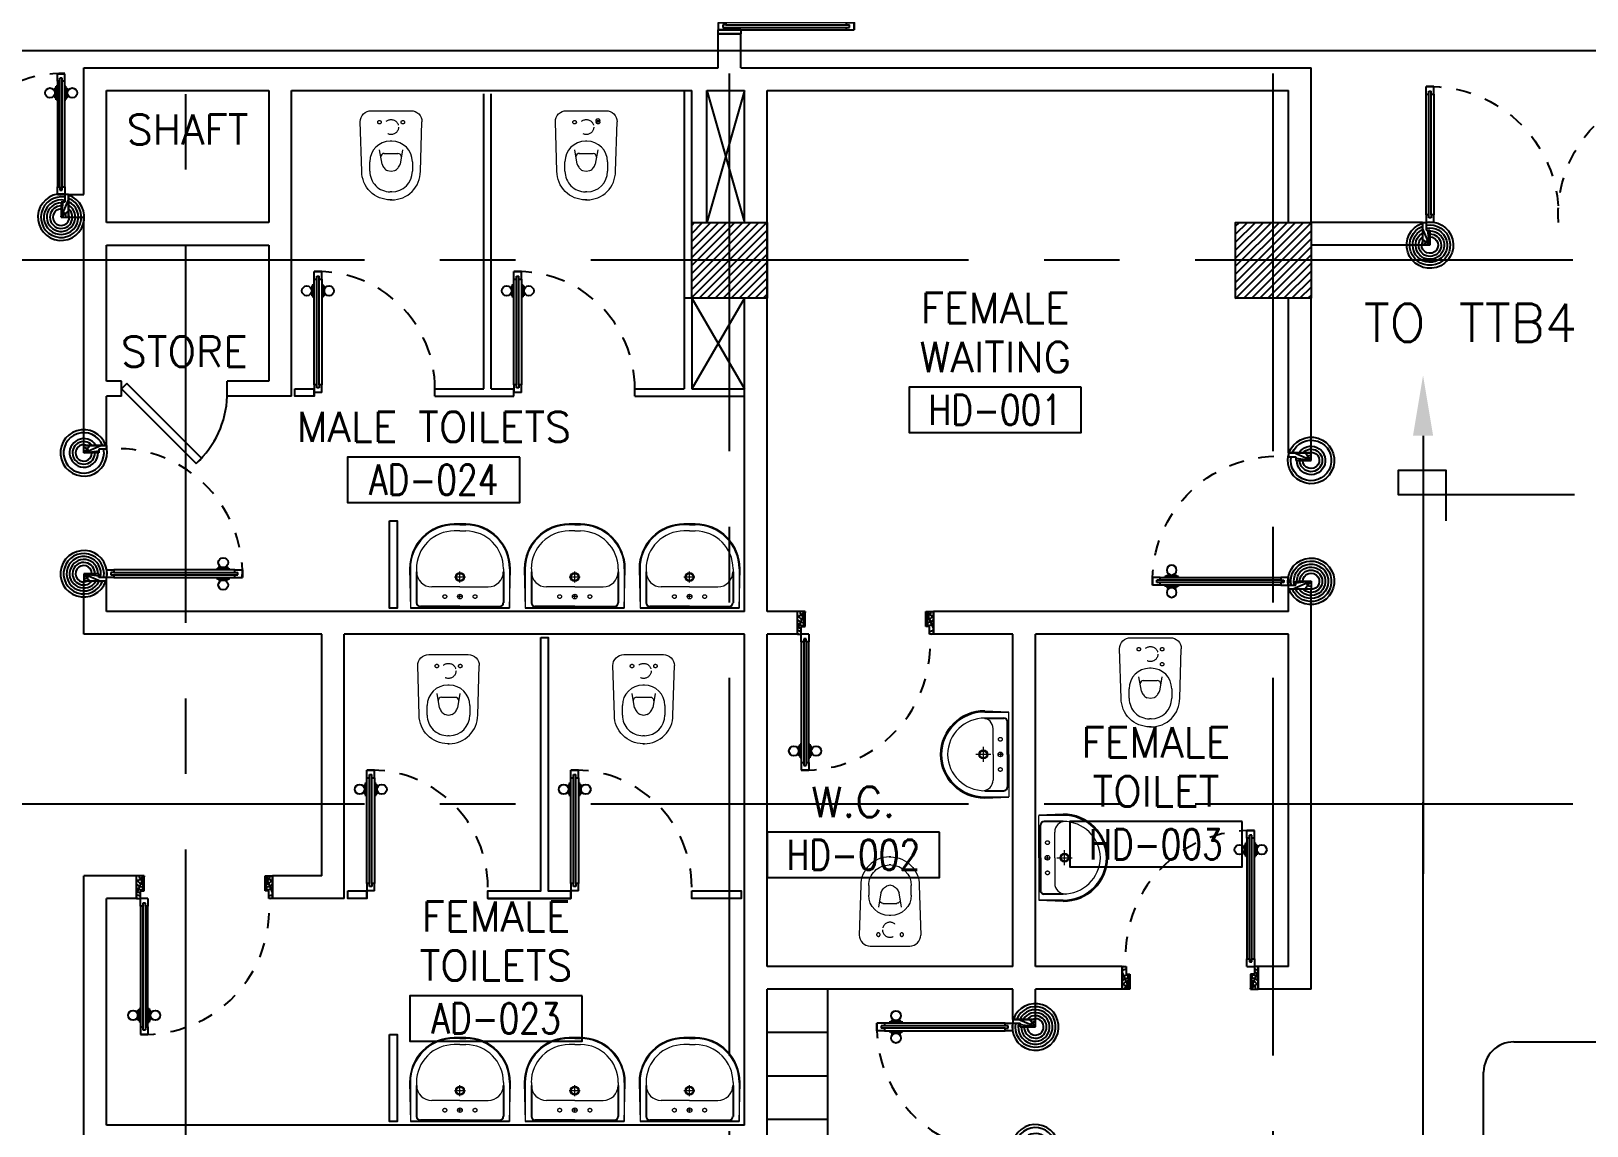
# Model space of a CAD drawing. Extents: x 0.8 to 94.1, y -6.1 to 84.2.
# Drawn here: x 59.17 to 69.47, y 21.54 to 28.79 of the extents above; entities that cross this region are included whole.
import ezdxf
from ezdxf.enums import TextEntityAlignment as Align

# ---------------------------------------------------------------- set-up
doc = ezdxf.new("R2010")
doc.units = 0
doc.header["$MEASUREMENT"] = 0
for name, pattern in [('CENTERX2', [4, 2.5, -0.5, 0.5, -0.5]), ('DASHED', [0.75, 0.5, -0.25]), ('HIDDEN', [0.375, 0.25, -0.125]), ('HIDDEN2', [0.1875, 0.125, -0.0625])]:
    doc.linetypes.add(name, pattern=pattern)
doc.layers.get('0').update_dxf_attribs({"color": 11, "linetype": 'CONTINUOUS'})
for name, color, linetype in [('A-JEERI', 11, 'CONTINUOUS'), ('AXES', 11, 'CENTERX2'), ('COL', 11, 'CONTINUOUS'), ('DIM', 11, 'CONTINUOUS'), ('DOOR', 11, 'CONTINUOUS'), ('DOOR-DIM', 11, 'CONTINUOUS'), ('E-TEXT', 2, 'CONTINUOUS'), ('E-WIRE', 4, 'CONTINUOUS'), ('EJ', 11, 'CONTINUOUS'), ('FIX', 11, 'CONTINUOUS'), ('HAT', 11, 'CONTINUOUS'), ('Locker', 11, 'CONTINUOUS'), ('PART', 11, 'CONTINUOUS'), ('RM-BOX', 11, 'CONTINUOUS'), ('RM-NAME', 11, 'CONTINUOUS'), ('RM-NO', 11, 'CONTINUOUS'), ('SHAFT', 11, 'CONTINUOUS'), ('TEXT', 11, 'CONTINUOUS'), ('WALL', 11, 'CONTINUOUS')]:
    doc.layers.add(name, color=color, linetype=linetype)
doc.styles.add('ROMANS', font='ROMANS.shx', dxfattribs={"width": 0.6})
doc.styles.get("Standard").update_dxf_attribs({"font": 'TXT.shx'})

# ---------------------------------------------------------------- blocks, each defined once
blk = doc.blocks.new('WC')
at = {"layer": 'FIX', "lineweight": 20}
for p, q in [((475, 141), (538, 141)), ((339, 5), (339, -5)), ((395, 76), (490, 60)), ((534, 24), (540, 0)), ((540, 0), (534, -24)), ((674, 5), (674, -5)), ((490, -60), (395, -76)), ((213, -204), (210, -204)), ((538, -141), (475, -141))]:
    blk.add_line(p, q, dxfattribs=at)
at = {"layer": 'FIX', "linetype": 'Continuous', "lineweight": 20}
blk.add_line((420, -47), (420, 45), dxfattribs=at)
at = {"layer": 'FIX', "lineweight": 20}
for points in [[(210, -204, -0.414214), (137, -131), (137, 0), (137, 131, -0.414214), (210, 204)], [(727, -5), (727, 5, 0.414214), (538, 194), (210, 204)], [(727, 5), (727, -5, -0.414214), (538, -194), (210, -204)]]:
    blk.add_lwpolyline(points, format="xyb", dxfattribs=at)
at = {"layer": 'FIX', "linetype": 'HIDDEN2', "lineweight": 20, "ltscale": 0.3}
blk.add_circle((245, 0), 49.8, dxfattribs=at)
at = {"layer": 'FIX', "linetype": 'HIDDEN', "lineweight": 20, "ltscale": 0.05}
for centre in [(213, 78), (213, -77)]:
    blk.add_circle(centre, 11.6, dxfattribs=at)
at = {"layer": 'FIX', "lineweight": 20}
for centre, radius, start, end in [((475, 5), 136, 90, 180), ((538, 5), 136, 360, 90), ((464, -18), 82, 51.0758, 71.504), ((473, -7), 68.2, 27.1532, 51.0758), ((475, -5), 136, 180, 270), ((464, 18), 82, 288.496, 308.9242), ((473, 7), 68.2, 308.9242, 332.8468), ((538, -5), 136, 270, 0)]:
    blk.add_arc(centre, radius, start, end, dxfattribs=at)
at = {"layer": 'FIX', "linetype": 'Continuous', "lineweight": 20}
for centre, start, end in [((443, 46), 88.3879, 182.3338), ((442, -46), 177.6662, 271.6121)]:
    blk.add_arc(centre, 22.3, start, end, dxfattribs=at)
blk = doc.blocks.new('A$C5C1537D1')
at = {"layer": 'DOOR', "color": 0, "linetype": 'ByBlock'}
for p, q in [((25, 900), (25, 950)), ((75, 950), (25, 950)), ((25, 950), (75, 950)), ((75, 900), (75, 950)), ((1525, 900), (1525, 950)), ((1525, 950), (1575, 950)), ((1575, 950), (1525, 950)), ((1575, 900), (1575, 950)), ((25, 900), (42, 900)), ((42, 900), (42, 920)), ((42, 920), (58, 920)), ((58, 900), (58, 920)), ((58, 900), (75, 900)), ((1509, 855), (1509, 790)), ((1518, 855), (1509, 855)), ((1518, 778), (1518, 868)), ((1525, 868), (1518, 868)), ((1518, 855), (1518, 790)), ((1542, 900), (1525, 900)), ((1542, 900), (1542, 920)), ((1558, 920), (1542, 920)), ((1558, 900), (1558, 920)), ((1575, 900), (1558, 900)), ((1575, 868), (1582, 868)), ((1582, 778), (1582, 868)), ((1582, 855), (1582, 790)), ((1582, 855), (1591, 855)), ((1591, 855), (1591, 790)), ((1518, 790), (1509, 790)), ((1525, 778), (1518, 778)), ((1575, 778), (1582, 778)), ((1582, 790), (1591, 790)), ((0, 150), (25, 150)), ((0, 0), (0, 150)), ((25, 200), (25, 150)), ((42, 200), (25, 200)), ((25, 150), (25, 100)), ((75, 150), (25, 150)), ((42, 180), (42, 200)), ((58, 180), (42, 180)), ((58, 200), (58, 180)), ((75, 200), (58, 200)), ((75, 150), (75, 200)), ((1525, 150), (1525, 200)), ((1525, 200), (1542, 200)), ((1525, 150), (1575, 150)), ((1542, 200), (1542, 180)), ((1542, 180), (1558, 180)), ((1558, 180), (1558, 200)), ((1558, 200), (1575, 200)), ((1575, 200), (1575, 150)), ((1575, 150), (1575, 100)), ((1600, 150), (1575, 150)), ((1600, 0), (1600, 150)), ((50, 0), (0, 0)), ((25, 100), (50, 100)), ((50, 100), (50, 0)), ((1575, 100), (1550, 100)), ((1550, 100), (1550, 0)), ((1550, 0), (1600, 0))]:
    blk.add_line(p, q, dxfattribs=at)
at = {"layer": 'DOOR', "linetype": 'ByBlock'}
for p, q in [((25, 200), (25, 900)), ((42, 200), (42, 900)), ((58, 200), (58, 900)), ((75, 900), (75, 200)), ((1525, 900), (1525, 200)), ((1542, 200), (1542, 900)), ((1558, 200), (1558, 900)), ((1575, 200), (1575, 900))]:
    blk.add_line(p, q, dxfattribs=at)
at = {"layer": 'DOOR', "color": 9, "linetype": 'ByBlock'}
for p, q in [((50, 0), (0, 114)), ((1550, 0), (1600, 114)), ((50, 0), (0, 40)), ((50, 0), (37, 100)), ((1550, 0), (1563, 100)), ((1550, 0), (1600, 40))]:
    blk.add_line(p, q, dxfattribs=at)
at = {"layer": 'DOOR', "color": 0, "linetype": 'ByBlock'}
for centre in [(1476, 823), (1624, 823)]:
    blk.add_circle(centre, 32.4, dxfattribs=at)
at = {"layer": 'DOOR', "linetype": 'HIDDEN', "ltscale": 0.5}
for centre, start, end in [((50, 199), 356.2751, 91.9062), ((1550, 199), 88.0938, 183.7249)]:
    blk.add_arc(centre, 752, start, end, dxfattribs=at)
at = {"layer": 'DOOR', "color": 9, "linetype": 'ByBlock'}
for centre, radius, start, end in [((50, 0), 154, 103.7142, 108.8947), ((50, 0), 134, 100.72, 111.8402), ((50, 0), 114, 102.6226, 115.9162), ((1550, 0), 134, 68.1598, 79.28), ((1550, 0), 114, 64.0838, 77.3774), ((1550, 0), 154, 71.1053, 76.2858), ((50, 0), 94.4, 90, 121.9818), ((50, 0), 74.4, 90, 132.2236), ((50, 0), 54.4, 90, 156.7926), ((50, 0), 34.4, 90, 180), ((50, 0), 14.4, 90, 180), ((1550, 0), 94.4, 58.0182, 90), ((1550, 0), 74.4, 47.7764, 90), ((1550, 0), 54.4, 23.2074, 90), ((1550, 0), 34.4, 0, 90), ((1550, 0), 14.4, 0, 90)]:
    blk.add_arc(centre, radius, start, end, dxfattribs=at)
at = {"layer": 'WALL', "linetype": 'ByBlock'}
for p, q in [((0, 150), (0, 0)), ((1600, 150), (1600, 0))]:
    blk.add_line(p, q, dxfattribs=at)
blk = doc.blocks.new('DOOR90')
at = {"layer": 'DOOR', "color": 7, "linetype": 'ByBlock'}
for p, q in [((-150, 0), (0, 0)), ((-150, 0), (-150, -25)), ((0, -50), (-114, 0)), ((0, -50), (-40, 0)), ((0, -50), (0, 0)), ((-1000, -25), (-1050, -25)), ((-1050, -75), (-1050, -25)), ((-1050, -25), (-1050, -75)), ((-1000, -75), (-1050, -75)), ((-1000, -42), (-1020, -42)), ((-1020, -42), (-1020, -58)), ((-1000, -58), (-1020, -58)), ((-1000, -25), (-1000, -42)), ((-1000, -58), (-1000, -75)), ((-878, -18), (-968, -18)), ((-968, -25), (-968, -18)), ((-968, -75), (-968, -82)), ((-878, -82), (-968, -82)), ((-955, -9), (-890, -9)), ((-955, -18), (-955, -9)), ((-955, -18), (-890, -18)), ((-955, -82), (-890, -82)), ((-955, -82), (-955, -91)), ((-955, -91), (-890, -91)), ((-890, -18), (-890, -9)), ((-890, -82), (-890, -91)), ((-878, -25), (-878, -18)), ((-878, -75), (-878, -82)), ((-200, -25), (-150, -25)), ((-200, -42), (-200, -25)), ((-180, -42), (-200, -42)), ((-200, -58), (-180, -58)), ((-200, -75), (-200, -58)), ((-150, -75), (-200, -75)), ((-180, -58), (-180, -42)), ((-150, -25), (-100, -25)), ((-150, -75), (-150, -25)), ((-100, -25), (-100, -50)), ((0, -50), (-100, -37)), ((-100, -50), (0, -50)), ((-150, -875), (-100, -875)), ((-150, -900), (-150, -875)), ((-150, -900), (0, -900)), ((0, -900), (-150, -900)), ((0, -850), (-114, -900)), ((-100, -875), (-100, -850)), ((0, -850), (-100, -863)), ((-100, -850), (0, -850)), ((0, -850), (-40, -900)), ((0, -850), (0, -900))]:
    blk.add_line(p, q, dxfattribs=at)
at = {"layer": 'DOOR', "linetype": 'ByBlock'}
for p, q in [((-200, -25), (-1000, -25)), ((-200, -42), (-1000, -42)), ((-200, -58), (-1000, -58)), ((-1000, -75), (-200, -75))]:
    blk.add_line(p, q, dxfattribs=at)
at = {"layer": 'DOOR', "color": 7, "linetype": 'ByBlock'}
for centre in [(-923, 24), (-923, -124)]:
    blk.add_circle(centre, 32.4, dxfattribs=at)
for centre, radius, start, end in [((0, -50), 154, 161.1053, 166.2858), ((0, -50), 94.4, 148.0182, 180), ((0, -50), 134, 158.1598, 169.28), ((0, -50), 114, 154.0838, 167.3774), ((0, -50), 74.4, 137.7764, 180), ((0, -50), 54.4, 113.2074, 180), ((0, -50), 34.4, 90, 180), ((0, -50), 14.4, 90, 180), ((0, -850), 154, 193.7142, 198.8947), ((0, -850), 134, 190.72, 201.8402), ((0, -850), 94.4, 180, 211.9818), ((0, -850), 74.4, 180, 222.2236), ((0, -850), 54.4, 180, 246.7926), ((0, -850), 34.4, 180, 270), ((0, -850), 14.4, 180, 270)]:
    blk.add_arc(centre, radius, start, end, dxfattribs=at)
at = {"layer": 'DOOR', "linetype": 'HIDDEN', "ltscale": 0.5}
blk.add_arc((-222, -50), 828, 178.2701, 275.003, dxfattribs=at)
blk = doc.blocks.new('RM2')
at = {"layer": 'RM-NAME', "style": 'ROMANS'}
blk.add_text('SHAFT', height=200, dxfattribs=at).set_placement((0, 0), align=Align.MIDDLE)
blk = doc.blocks.new('A$C272A55A0')
at = {"layer": 'DOOR', "color": 0, "linetype": 'ByBlock'}
for p, q in [((0, 900), (0, 1050)), ((50, 1050), (0, 1050)), ((50, 950), (50, 1050)), ((1750, 950), (1750, 1050)), ((1750, 1050), (1800, 1050)), ((1800, 1050), (1800, 900)), ((25, 950), (50, 950)), ((25, 900), (25, 950)), ((1775, 950), (1750, 950)), ((1775, 900), (1775, 950)), ((0, 900), (25, 900)), ((75, 900), (25, 900)), ((25, 850), (25, 900)), ((42, 850), (25, 850)), ((58, 870), (42, 870)), ((42, 870), (42, 850)), ((58, 850), (58, 870)), ((75, 850), (58, 850)), ((75, 900), (75, 850)), ((1725, 900), (1775, 900)), ((1725, 900), (1725, 850)), ((1725, 850), (1742, 850)), ((1742, 870), (1758, 870)), ((1742, 850), (1742, 870)), ((1758, 870), (1758, 850)), ((1758, 850), (1775, 850)), ((1800, 900), (1775, 900)), ((1775, 850), (1775, 900)), ((1718, 160), (1709, 160)), ((1709, 95), (1709, 160)), ((1725, 173), (1718, 173)), ((1718, 173), (1718, 83)), ((1718, 95), (1718, 160)), ((1775, 173), (1782, 173)), ((1782, 173), (1782, 83)), ((1782, 160), (1791, 160)), ((1782, 95), (1782, 160)), ((1791, 95), (1791, 160)), ((25, 50), (42, 50)), ((25, 50), (25, 0)), ((25, 0), (75, 0)), ((75, 0), (25, 0)), ((42, 50), (42, 30)), ((42, 30), (58, 30)), ((58, 50), (75, 50)), ((58, 50), (58, 30)), ((75, 50), (75, 0)), ((1718, 95), (1709, 95)), ((1725, 83), (1718, 83)), ((1742, 50), (1725, 50)), ((1725, 50), (1725, 0)), ((1775, 0), (1725, 0)), ((1725, 0), (1775, 0)), ((1742, 50), (1742, 30)), ((1758, 30), (1742, 30)), ((1775, 50), (1758, 50)), ((1758, 50), (1758, 30)), ((1775, 83), (1782, 83)), ((1775, 50), (1775, 0)), ((1782, 95), (1791, 95))]:
    blk.add_line(p, q, dxfattribs=at)
at = {"layer": 'DOOR', "color": 9, "linetype": 'ByBlock'}
for p, q in [((50, 1050), (0, 1010)), ((50, 1050), (0, 937)), ((50, 1050), (37, 950)), ((1750, 1050), (1800, 1010)), ((1750, 1050), (1800, 937)), ((1750, 1050), (1763, 950))]:
    blk.add_line(p, q, dxfattribs=at)
at = {"layer": 'DOOR', "linetype": 'ByBlock'}
for p, q in [((25, 850), (25, 50)), ((42, 850), (42, 50)), ((58, 850), (58, 50)), ((75, 50), (75, 850)), ((1725, 50), (1725, 850)), ((1742, 850), (1742, 50)), ((1758, 850), (1758, 50)), ((1775, 850), (1775, 50))]:
    blk.add_line(p, q, dxfattribs=at)
at = {"layer": 'DOOR', "color": 0, "linetype": 'ByBlock'}
for centre in [(1676, 128), (1824, 128)]:
    blk.add_circle(centre, 32.4, dxfattribs=at)
at = {"layer": 'DOOR', "color": 9, "linetype": 'ByBlock'}
for centre, radius, start, end in [((50, 1050), 34.4, 180, 270), ((50, 1050), 14.4, 180, 270), ((1750, 1050), 14.4, 270, 0), ((1750, 1050), 34.4, 270, 0), ((50, 1050), 54.4, 203.2074, 270), ((50, 1050), 74.4, 227.7764, 270), ((50, 1050), 94.4, 238.0182, 270), ((50, 1050), 114, 244.0838, 257.3774), ((1750, 1050), 54.4, 270, 336.7926), ((1750, 1050), 74.4, 270, 312.2236), ((1750, 1050), 94.4, 270, 301.9818), ((1750, 1050), 114, 282.6226, 295.9162), ((50, 1050), 134, 248.1598, 259.28), ((50, 1050), 154, 251.1053, 256.2858), ((1750, 1050), 134, 280.72, 291.8402), ((1750, 1050), 154, 283.7142, 288.8947)]:
    blk.add_arc(centre, radius, start, end, dxfattribs=at)
at = {"layer": 'DOOR', "linetype": 'HIDDEN', "ltscale": 0.5}
for centre, start, end in [((50, 851), 268.3174, 3.2965), ((1750, 851), 176.7035, 271.6826)]:
    blk.add_arc(centre, 851, start, end, dxfattribs=at)
at = {"layer": 'WALL', "linetype": 'ByBlock'}
blk.add_line((1800, 900), (1800, 1050), dxfattribs=at)
blk = doc.blocks.new('RM1')
at = {"layer": 'RM-BOX'}
blk.add_lwpolyline([(570, -200), (-570, -200), (-570, -500), (570, -500)], close=True, dxfattribs=at)
at = {"layer": 'RM-NAME', "style": 'ROMANS'}
for tag, p in [('ROOMNAME1', (0, 324)), ('ROOMNAME2', (0, 0))]:
    blk.add_attdef(tag, text='', height=200, dxfattribs=at).set_placement(p, align=Align.MIDDLE)
at = {"layer": 'RM-NO', "style": 'ROMANS', "width": 0.8}
blk.add_attdef('ROOMNO', text='', height=200, dxfattribs=at).set_placement((0, -350), align=Align.MIDDLE)
blk = doc.blocks.new('COL50')
at = {"layer": 'COL'}
blk.add_lwpolyline([(-250, 250), (-250, -250), (250, -250), (250, 250)], close=True, dxfattribs=at)
blk = doc.blocks.new('*X68')
at = {"color": 0}
for p, q in [((235125, 25061), (235625, 25561)), ((235129, 25118), (235572, 25561)), ((235129, 25171), (235519, 25561)), ((235129, 25224), (235466, 25561)), ((235129, 25277), (235413, 25561)), ((235129, 25330), (235360, 25561)), ((235129, 25383), (235307, 25561)), ((235129, 25436), (235254, 25561)), ((235129, 25489), (235200, 25561)), ((235129, 25542), (235147, 25561)), ((235178, 25061), (235629, 25512)), ((235231, 25061), (235629, 25459)), ((235284, 25061), (235629, 25406)), ((235337, 25061), (235629, 25353)), ((235390, 25061), (235629, 25300)), ((235443, 25061), (235629, 25247)), ((235496, 25061), (235629, 25194)), ((235549, 25061), (235629, 25141)), ((235602, 25061), (235629, 25088))]:
    blk.add_line(p, q, dxfattribs=at)
blk = doc.blocks.new('LAV1')
at = {"layer": 'FIX', "linetype": 'ByBlock', "ltscale": 0.3}
for p, q in [((-287, 210), (-280, 50)), ((-240, 210), (-240, 85)), ((240, 210), (240, 85)), ((287, 210), (280, 50)), ((0, 60), (-215, 60)), ((0, 60), (215, 60))]:
    blk.add_line(p, q, dxfattribs=at)
at = {"layer": 'FIX', "linetype": 'Continuous', "lineweight": 20}
for p, q in [((-280, 210), (-280, 50)), ((280, 210), (280, 50)), ((0, 155), (-170, 155)), ((0, 155), (170, 155)), ((0, 50), (-280, 50)), ((0, 50), (-247, 50)), ((0, 50), (280, 50)), ((0, 50), (247, 50))]:
    blk.add_line(p, q, dxfattribs=at)
at = {"layer": 'FIX', "linetype": 'DASHED', "lineweight": 20, "ltscale": 0.05}
for p, q in [((50, 220), (-50, 220)), ((0, 170), (0, 270)), ((0, 170), (0, 270))]:
    blk.add_line(p, q, dxfattribs=at)
at = {"layer": 'FIX', "lineweight": 20}
for p, q in [((16, 107), (-15, 107)), ((0, 92), (0, 123))]:
    blk.add_line(p, q, dxfattribs=at)
for centre, radius in [((0, 220), 29.5), ((0, 220), 22.5), ((0, 107), 15.5)]:
    blk.add_circle(centre, radius, dxfattribs=at)
at = {"layer": 'FIX', "linetype": 'HIDDEN', "lineweight": 20, "ltscale": 0.05}
for centre in [(-100, 107), (100, 107)]:
    blk.add_circle(centre, 12.4, dxfattribs=at)
at = {"layer": 'FIX', "linetype": 'ByBlock', "ltscale": 0.3}
for centre, radius, start, end in [((5, 212), 292, 90.9964, 180.3903), ((-5, 212), 292, 359.6097, 89.0036), ((-215, 85), 25, 180, 270), ((215, 85), 25, 270, 0)]:
    blk.add_arc(centre, radius, start, end, dxfattribs=at)
at = {"layer": 'FIX', "linetype": 'Continuous', "lineweight": 20}
for centre, radius, start, end in [((5, 212), 285, 91.0202, 180.4), ((5, 212), 245, 91.1813, 180.4657), ((-5, 212), 285, 359.6, 88.9798), ((-5, 212), 245, 359.5343, 88.8187), ((-170, 225), 70, 180, 270), ((170, 225), 70, 270, 0)]:
    blk.add_arc(centre, radius, start, end, dxfattribs=at)
blk = doc.blocks.new('*X67')
at = {"color": 0}
for p, q in [((238729, 25112), (239178, 25561)), ((238729, 25165), (239125, 25561)), ((238729, 25218), (239072, 25561)), ((238729, 25271), (239019, 25561)), ((238729, 25324), (238966, 25561)), ((238729, 25377), (238913, 25561)), ((238729, 25430), (238860, 25561)), ((238729, 25483), (238807, 25561)), ((238729, 25536), (238754, 25561)), ((238729, 25059), (239229, 25559)), ((238784, 25061), (239229, 25506)), ((238837, 25061), (239229, 25452)), ((238890, 25061), (239229, 25399)), ((238943, 25061), (239229, 25346)), ((238996, 25061), (239229, 25293)), ((239049, 25061), (239229, 25240)), ((239102, 25061), (239229, 25187)), ((239155, 25061), (239229, 25134)), ((239208, 25061), (239229, 25081))]:
    blk.add_line(p, q, dxfattribs=at)
blk = doc.blocks.new('LAV-003')
at = {"layer": 'FIX', "linetype": 'ByBlock'}
blk.add_line((-328, -25), (328, -25), dxfattribs=at)
at = {"layer": 'FIX', "linetype": 'Continuous', "lineweight": 20}
for p, q in [((-328, -285), (-328, -25)), ((328, -285), (328, -25)), ((0, -165), (-187, -165)), ((0, -165), (187, -165)), ((-288, -285), (-288, -265)), ((287, -285), (287, -265)), ((0, -535), (-38, -535)), ((0, -575), (-38, -575)), ((0, -535), (38, -535)), ((0, -575), (38, -575))]:
    blk.add_line(p, q, dxfattribs=at)
at = {"layer": 'FIX', "linetype": 'ByBlock', "ltscale": 0.3}
for p, q in [((-288, -265), (-288, -60)), ((0, -35), (-262, -35)), ((0, -35), (262, -35)), ((287, -265), (287, -60))]:
    blk.add_line(p, q, dxfattribs=at)
at = {"layer": 'FIX', "lineweight": 20}
for p, q in [((-16, -101), (15, -101)), ((0, -85), (0, -116))]:
    blk.add_line(p, q, dxfattribs=at)
at = {"layer": 'FIX', "linetype": 'DASHED', "lineweight": 20, "ltscale": 0.04}
for p, q in [((0, -194), (0, -266)), ((-36, -230), (37, -230))]:
    blk.add_line(p, q, dxfattribs=at)
at = {"layer": 'FIX', "linetype": 'Continuous', "lineweight": 20}
blk.add_lwpolyline([(295, -25), (0, -25), (-328, -25), (-334, -285, 0.414214), (-38, -582), (0, -582), (38, -582, 0.414214), (334, -285), (328, -25), (0, -25)], format="xyb", dxfattribs=at)
at = {"layer": 'FIX', "linetype": 'HIDDEN', "lineweight": 20, "ltscale": 0.05}
for centre in [(-100, -101), (100, -101)]:
    blk.add_circle(centre, 12.4, dxfattribs=at)
at = {"layer": 'FIX', "lineweight": 20}
for centre, radius in [((0, -101), 15.5), ((0, -230), 29.5), ((0, -230), 22.5)]:
    blk.add_circle(centre, radius, dxfattribs=at)
at = {"layer": 'FIX', "linetype": 'ByBlock', "ltscale": 0.3}
for centre, start, end in [((-262, -60), 90, 180), ((262, -60), 0, 90)]:
    blk.add_arc(centre, 25, start, end, dxfattribs=at)
at = {"layer": 'FIX', "linetype": 'Continuous', "lineweight": 20}
for centre, radius, start, end in [((-187, -265), 100, 90, 180), ((187, -265), 100, 0, 90), ((-38, -285), 290, 180, 270), ((-38, -285), 250, 180, 270), ((38, -285), 290, 270, 0), ((38, -285), 250, 270, 0)]:
    blk.add_arc(centre, radius, start, end, dxfattribs=at)
blk = doc.blocks.new('fe-door')
at = {"layer": 'DOOR', "color": 0, "linetype": 'ByBlock'}
for p, q in [((-900, 1775), (-900, 1725)), ((-900, 1725), (-900, 1775)), ((-850, 1775), (-900, 1775)), ((-870, 1758), (-870, 1742)), ((-850, 1758), (-870, 1758)), ((-850, 1775), (-850, 1758)), ((-818, 1775), (-818, 1782)), ((-728, 1782), (-818, 1782)), ((-805, 1782), (-805, 1791)), ((-805, 1791), (-740, 1791)), ((-805, 1782), (-740, 1782)), ((-740, 1782), (-740, 1791)), ((-728, 1775), (-728, 1782)), ((-50, 1758), (-50, 1775)), ((-50, 1775), (0, 1775)), ((-30, 1758), (-50, 1758)), ((-30, 1742), (-30, 1758)), ((150, 1800), (0, 1800)), ((0, 1800), (0, 1775)), ((0, 1725), (0, 1775)), ((0, 1775), (150, 1775)), ((150, 1775), (150, 1800)), ((-850, 1725), (-900, 1725)), ((-850, 1742), (-870, 1742)), ((-850, 1742), (-850, 1725)), ((-818, 1725), (-818, 1718)), ((-728, 1718), (-818, 1718)), ((-805, 1718), (-805, 1709)), ((-805, 1718), (-740, 1718)), ((-805, 1709), (-740, 1709)), ((-740, 1718), (-740, 1709)), ((-728, 1725), (-728, 1718)), ((-50, 1725), (-50, 1742)), ((-50, 1742), (-30, 1742)), ((0, 1725), (-50, 1725)), ((0, 75), (0, 25)), ((0, 75), (50, 75)), ((0, 0), (0, 25)), ((0, 25), (50, 25)), ((150, 25), (0, 25)), ((0, 0), (150, 0)), ((30, 58), (30, 42)), ((50, 58), (30, 58)), ((30, 42), (50, 42)), ((50, 75), (50, 58)), ((50, 42), (50, 25)), ((150, 25), (150, 0)), ((850, 58), (850, 75)), ((850, 75), (900, 75)), ((850, 58), (870, 58)), ((850, 25), (850, 42)), ((850, 42), (870, 42)), ((850, 25), (900, 25)), ((870, 42), (870, 58)), ((900, 25), (900, 75)), ((900, 75), (900, 25))]:
    blk.add_line(p, q, dxfattribs=at)
at = {"layer": 'DOOR', "linetype": 'ByBlock'}
for p, q in [((-50, 1775), (-850, 1775)), ((-50, 1758), (-850, 1758)), ((-50, 1742), (-850, 1742)), ((-850, 1725), (-50, 1725)), ((850, 75), (50, 75)), ((50, 58), (850, 58)), ((50, 42), (850, 42)), ((50, 25), (850, 25))]:
    blk.add_line(p, q, dxfattribs=at)
at = {"layer": 'DOOR', "color": 0, "linetype": 'ByBlock'}
for centre in [(-773, 1824), (-773, 1676)]:
    blk.add_circle(centre, 32.4, dxfattribs=at)
at = {"layer": 'DOOR', "linetype": 'HIDDEN', "ltscale": 0.5}
for centre, start, end in [((-49, 1750), 178.3174, 273.2965), ((49, 50), 358.3174, 93.2965)]:
    blk.add_arc(centre, 851, start, end, dxfattribs=at)
at = {"layer": 'WALL'}
for p, q in [((0, 1800), (150, 1800)), ((0, 0), (150, 0))]:
    blk.add_line(p, q, dxfattribs=at)
at = {"layer": 'WALL', "linetype": 'ByBlock'}
blk.add_line((0, 1800), (150, 1800), dxfattribs=at)

msp = doc.modelspace()

# ---------------------------------------------------------------- linework, layer by layer
at = {"layer": 'AXES'}
for p, q in [((63.7967, 6.005), (63.7967, 83.5441)), ((67.3967, 6.005), (67.3967, 83.5441)), ((60.1967, 12.8693), (60.1967, 71.6893)), ((93.3795, 27.2693), (23.5567, 27.2693)), ((93.3795, 23.6693), (23.5567, 23.6693))]:
    msp.add_line(p, q, dxfattribs=at)
at = {"layer": 'DOOR', "linetype": 'ByBlock'}
for p, q in [((61.0467, 27.1943), (61.0967, 27.1943)), ((61.0967, 27.1943), (61.0467, 27.1943)), ((61.0467, 27.1443), (61.0467, 27.1943)), ((61.0967, 27.1443), (61.0967, 27.1943)), ((62.3698, 27.1943), (62.4198, 27.1943)), ((62.4198, 27.1943), (62.3698, 27.1943)), ((62.3698, 27.1443), (62.3698, 27.1943)), ((62.4198, 27.1443), (62.4198, 27.1943)), ((61.0395, 27.0994), (61.0305, 27.0994)), ((61.0305, 27.0994), (61.0305, 27.0346)), ((61.0467, 27.112), (61.0395, 27.112)), ((61.0395, 27.022), (61.0395, 27.112)), ((61.0395, 27.0994), (61.0395, 27.0346)), ((61.0467, 26.4443), (61.0467, 27.1443)), ((61.0467, 27.1443), (61.0637, 27.1443)), ((61.0637, 27.1643), (61.0797, 27.1643)), ((61.0637, 27.1443), (61.0637, 27.1643)), ((61.0637, 26.4443), (61.0637, 27.1443)), ((61.0797, 27.1443), (61.0797, 27.1643)), ((61.0797, 26.4443), (61.0797, 27.1443)), ((61.0797, 27.1443), (61.0967, 27.1443)), ((61.0967, 27.1443), (61.0967, 26.4443)), ((61.0967, 27.112), (61.1039, 27.112)), ((61.1039, 27.022), (61.1039, 27.112)), ((61.1039, 27.0994), (61.1129, 27.0994)), ((61.1039, 27.0994), (61.1039, 27.0346)), ((61.1129, 27.0994), (61.1129, 27.0346)), ((62.3626, 27.0994), (62.3536, 27.0994)), ((62.3536, 27.0994), (62.3536, 27.0346)), ((62.3698, 27.112), (62.3626, 27.112)), ((62.3626, 27.022), (62.3626, 27.112)), ((62.3626, 27.0994), (62.3626, 27.0346)), ((62.3698, 26.4443), (62.3698, 27.1443)), ((62.3698, 27.1443), (62.3868, 27.1443)), ((62.3868, 27.1643), (62.4028, 27.1643)), ((62.3868, 27.1443), (62.3868, 27.1643)), ((62.3868, 26.4443), (62.3868, 27.1443)), ((62.4028, 27.1443), (62.4028, 27.1643)), ((62.4028, 26.4443), (62.4028, 27.1443)), ((62.4028, 27.1443), (62.4198, 27.1443)), ((62.4198, 27.1443), (62.4198, 26.4443)), ((62.4198, 27.112), (62.427, 27.112)), ((62.427, 27.022), (62.427, 27.112)), ((62.427, 27.0994), (62.436, 27.0994)), ((62.427, 27.0994), (62.427, 27.0346)), ((62.436, 27.0994), (62.436, 27.0346)), ((61.0395, 27.0346), (61.0305, 27.0346)), ((61.0467, 27.022), (61.0395, 27.022)), ((61.0967, 27.022), (61.1039, 27.022)), ((61.1039, 27.0346), (61.1129, 27.0346)), ((62.3626, 27.0346), (62.3536, 27.0346)), ((62.3698, 27.022), (62.3626, 27.022)), ((62.4198, 27.022), (62.427, 27.022)), ((62.427, 27.0346), (62.436, 27.0346)), ((61.0467, 26.4443), (61.0467, 26.3943)), ((61.0637, 26.4443), (61.0467, 26.4443)), ((61.0967, 26.3943), (61.0467, 26.3943)), ((61.0637, 26.4243), (61.0637, 26.4443)), ((61.0797, 26.4243), (61.0637, 26.4243)), ((61.0797, 26.4443), (61.0797, 26.4243)), ((61.0967, 26.4443), (61.0797, 26.4443)), ((61.0967, 26.3943), (61.0967, 26.4443)), ((62.3698, 26.4443), (62.3698, 26.3943)), ((62.3868, 26.4443), (62.3698, 26.4443)), ((62.4198, 26.3943), (62.3698, 26.3943)), ((62.3868, 26.4243), (62.3868, 26.4443)), ((62.4028, 26.4243), (62.3868, 26.4243)), ((62.4028, 26.4443), (62.4028, 26.4243)), ((62.4198, 26.4443), (62.4028, 26.4443)), ((62.4198, 26.3943), (62.4198, 26.4443)), ((61.3895, 23.7994), (61.3805, 23.7994)), ((61.3805, 23.7994), (61.3805, 23.7346)), ((61.3967, 23.812), (61.3895, 23.812)), ((61.3895, 23.722), (61.3895, 23.812)), ((61.3895, 23.7994), (61.3895, 23.7346)), ((61.3967, 23.8943), (61.4467, 23.8943)), ((61.4467, 23.8943), (61.3967, 23.8943)), ((61.3967, 23.8443), (61.3967, 23.8943)), ((61.3967, 23.1443), (61.3967, 23.8443)), ((61.3967, 23.8443), (61.4137, 23.8443)), ((61.4137, 23.8643), (61.4297, 23.8643)), ((61.4137, 23.8443), (61.4137, 23.8643)), ((61.4137, 23.1443), (61.4137, 23.8443)), ((61.4297, 23.8443), (61.4297, 23.8643)), ((61.4297, 23.1443), (61.4297, 23.8443)), ((61.4297, 23.8443), (61.4467, 23.8443)), ((61.4467, 23.8443), (61.4467, 23.8943)), ((61.4467, 23.8443), (61.4467, 23.1443)), ((61.4467, 23.812), (61.4539, 23.812)), ((61.4539, 23.722), (61.4539, 23.812)), ((61.4539, 23.7994), (61.4629, 23.7994)), ((61.4539, 23.7994), (61.4539, 23.7346)), ((61.4629, 23.7994), (61.4629, 23.7346)), ((62.7395, 23.7994), (62.7305, 23.7994)), ((62.7305, 23.7994), (62.7305, 23.7346)), ((62.7467, 23.812), (62.7395, 23.812)), ((62.7395, 23.722), (62.7395, 23.812)), ((62.7395, 23.7994), (62.7395, 23.7346)), ((62.7467, 23.8943), (62.7967, 23.8943)), ((62.7967, 23.8943), (62.7467, 23.8943)), ((62.7467, 23.8443), (62.7467, 23.8943)), ((62.7467, 23.1443), (62.7467, 23.8443)), ((62.7467, 23.8443), (62.7637, 23.8443)), ((62.7637, 23.8643), (62.7797, 23.8643)), ((62.7637, 23.8443), (62.7637, 23.8643)), ((62.7637, 23.1443), (62.7637, 23.8443)), ((62.7797, 23.8443), (62.7797, 23.8643)), ((62.7797, 23.1443), (62.7797, 23.8443)), ((62.7797, 23.8443), (62.7967, 23.8443)), ((62.7967, 23.8443), (62.7967, 23.8943)), ((62.7967, 23.8443), (62.7967, 23.1443)), ((62.7967, 23.812), (62.8039, 23.812)), ((62.8039, 23.722), (62.8039, 23.812)), ((62.8039, 23.7994), (62.8129, 23.7994)), ((62.8039, 23.7994), (62.8039, 23.7346)), ((62.8129, 23.7994), (62.8129, 23.7346)), ((61.3895, 23.7346), (61.3805, 23.7346)), ((61.3967, 23.722), (61.3895, 23.722)), ((61.4467, 23.722), (61.4539, 23.722)), ((61.4539, 23.7346), (61.4629, 23.7346)), ((62.7395, 23.7346), (62.7305, 23.7346)), ((62.7467, 23.722), (62.7395, 23.722)), ((62.7967, 23.722), (62.8039, 23.722)), ((62.8039, 23.7346), (62.8129, 23.7346)), ((61.3967, 23.1443), (61.3967, 23.0943)), ((61.4137, 23.1443), (61.3967, 23.1443)), ((61.4467, 23.0943), (61.3967, 23.0943)), ((61.4137, 23.1243), (61.4137, 23.1443)), ((61.4297, 23.1243), (61.4137, 23.1243)), ((61.4297, 23.1443), (61.4297, 23.1243)), ((61.4467, 23.1443), (61.4297, 23.1443)), ((61.4467, 23.0943), (61.4467, 23.1443)), ((62.7467, 23.1443), (62.7467, 23.0943)), ((62.7637, 23.1443), (62.7467, 23.1443)), ((62.7967, 23.0943), (62.7467, 23.0943)), ((62.7637, 23.1243), (62.7637, 23.1443)), ((62.7797, 23.1243), (62.7637, 23.1243)), ((62.7797, 23.1443), (62.7797, 23.1243)), ((62.7967, 23.1443), (62.7797, 23.1443)), ((62.7967, 23.0943), (62.7967, 23.1443))]:
    msp.add_line(p, q, dxfattribs=at)
at = {"layer": 'DOOR'}
for p, q in [((59.8071, 26.4547), (59.7717, 26.4193)), ((59.7717, 26.4193), (60.2667, 25.9244)), ((60.302, 25.9597), (59.8071, 26.4547)), ((60.2667, 25.9244), (60.302, 25.9597))]:
    msp.add_line(p, q, dxfattribs=at)
at = {"layer": 'DOOR', "linetype": 'ByBlock'}
for centre in [(60.9982, 27.067), (61.1452, 27.067), (62.3213, 27.067), (62.4683, 27.067), (61.3482, 23.767), (61.4952, 23.767), (62.6982, 23.767), (62.8452, 23.767)]:
    msp.add_circle(centre, 0.0324, dxfattribs=at)
at = {"layer": 'DOOR', "linetype": 'HIDDEN', "ltscale": 0.5}
for centre in [(61.0717, 26.4197), (62.3948, 26.4197), (61.4217, 23.1197), (62.7717, 23.1197)]:
    msp.add_arc(centre, 0.775, 359.97019, 91.84857, dxfattribs=at)
at = {"layer": 'DOOR'}
msp.add_arc((59.8321, 26.3943), 0.6401, 312.76214, 357.76185, dxfattribs=at)
at = {"layer": 'E-TEXT', "color": 11}
msp.add_lwpolyline([(69.3902, 25.7161), (68.2261, 25.7161), (68.2261, 25.8802), (68.5391, 25.8802), (68.5391, 25.5446)], dxfattribs=at)
at = {"layer": 'E-WIRE', "color": 4}
for p, q in [((71.63, 28.656), (53.9814, 28.656)), ((68.388, 26.1075), (68.388, 23.2078)), ((68.388, 18.2728), (68.388, 23.6826)), ((68.7893, 18.2728), (68.7893, 21.8955))]:
    msp.add_line(p, q, dxfattribs=at)
at = {"layer": 'E-WIRE'}
msp.add_line((68.9893, 22.0955), (78.0527, 22.0955), dxfattribs=at)
msp.add_arc((68.9893, 21.8955), 0.2, 90, 180, dxfattribs=at)
at = {"layer": 'E-WIRE', "color": 4}
msp.add_solid([(68.4547, 26.1075), (68.3213, 26.1075), (68.388, 26.5075)], dxfattribs=at)
at = {"layer": 'FIX', "color": 1, "linetype": 'HIDDEN', "lineweight": 20, "ltscale": 0.05}
for centre in [(62.9257, 28.1952), (66.6607, 24.5952)]:
    msp.add_circle(centre, 0.0116, dxfattribs=at)
at = {"layer": 'FIX', "color": 32, "linetype": 'HIDDEN', "lineweight": 20, "ltscale": 0.05}
for centre in [(62.1122, 25.0433), (63.6322, 25.0433)]:
    msp.add_circle(centre, 0.0124, dxfattribs=at)
at = {"layer": 'Locker'}
for p, q in [((64.4467, 20.3193), (64.4467, 22.4443)), ((64.4467, 22.1568), (64.0467, 22.1568)), ((64.4467, 21.8693), (64.0467, 21.8693)), ((64.4467, 21.5818), (64.0467, 21.5818))]:
    msp.add_line(p, q, dxfattribs=at)
at = {"layer": 'PART'}
for p, q in [((62.1698, 26.4193), (62.1698, 28.3713)), ((62.2198, 26.4193), (62.2198, 28.3713)), ((63.4967, 28.3943), (63.4967, 27.0193)), ((63.4967, 27.0193), (63.4967, 26.4193)), ((63.5467, 27.0193), (63.4967, 27.0193)), ((63.5467, 27.0193), (63.5467, 26.4193)), ((61.0467, 26.3693), (61.0467, 26.4193)), ((61.8467, 26.4193), (62.1698, 26.4193)), ((61.8467, 26.3693), (61.8467, 26.4193)), ((61.8467, 26.3693), (62.3698, 26.3693)), ((62.2198, 26.4193), (62.3698, 26.4193)), ((62.3698, 26.3693), (62.3698, 26.4193)), ((63.1698, 26.4193), (63.4967, 26.4193)), ((63.1698, 26.3693), (63.1698, 26.4193)), ((63.1698, 26.3693), (63.8967, 26.3693)), ((63.5467, 26.4193), (63.8967, 26.4193)), ((61.5467, 25.5443), (61.5967, 25.5443)), ((61.3967, 23.0443), (61.3967, 23.0943)), ((62.1967, 23.0943), (62.5467, 23.0943)), ((62.1967, 23.0443), (62.1967, 23.0943)), ((62.5967, 23.0943), (62.7467, 23.0943)), ((62.7467, 23.0443), (62.7467, 23.0943)), ((63.5467, 23.0443), (63.5467, 23.0943)), ((62.1967, 23.0443), (62.7467, 23.0443))]:
    msp.add_line(p, q, dxfattribs=at)
for points in [[(60.9194, 26.4193), (61.0467, 26.4193), (61.0467, 26.3693), (60.9194, 26.3693)], [(61.5467, 25.5443), (61.5967, 25.5443), (61.5967, 24.9673), (61.5467, 24.9673)], [(62.5467, 24.7713), (62.5967, 24.7713), (62.5967, 23.0943), (62.7467, 23.0943), (62.7467, 23.0443), (62.1967, 23.0443), (62.1967, 23.0943), (62.5467, 23.0943)], [(61.2697, 23.0943), (61.3967, 23.0943), (61.3967, 23.0443), (61.2697, 23.0443)], [(63.5467, 23.0943), (63.8737, 23.0943), (63.8737, 23.0443), (63.5467, 23.0443)], [(61.5467, 22.1443), (61.5967, 22.1443), (61.5967, 21.5673), (61.5467, 21.5673)]]:
    msp.add_lwpolyline(points, close=True, dxfattribs=at)
at = {"layer": 'SHAFT'}
for p, q in [((63.6467, 28.3943), (63.8967, 27.5193)), ((63.8967, 28.3943), (63.6467, 27.5193)), ((63.5467, 27.0193), (63.8967, 26.4193)), ((63.8967, 27.0193), (63.5467, 26.4193))]:
    msp.add_line(p, q, dxfattribs=at)
at = {"layer": 'WALL'}
for p, q in [((63.7217, 28.5443), (63.7217, 28.7693)), ((63.8717, 28.7693), (63.7217, 28.7693)), ((63.8717, 28.5443), (63.8717, 28.7693)), ((59.5217, 28.5443), (63.7217, 28.5443)), ((59.5217, 27.7045), (59.5217, 28.5443)), ((63.8717, 28.5443), (67.6467, 28.5443)), ((67.6467, 27.5193), (67.6467, 28.5443)), ((59.5217, 28.3693), (59.5217, 28.3943)), ((59.6717, 28.3693), (59.6717, 28.3943)), ((59.6717, 28.3943), (60.7467, 28.3943)), ((59.6717, 27.5193), (59.6717, 28.3693)), ((60.7467, 28.3943), (60.7467, 27.5193)), ((60.8967, 28.3943), (63.5467, 28.3943)), ((60.8967, 26.3693), (60.8967, 28.3943)), ((63.5467, 27.5193), (63.5467, 28.3943)), ((63.6467, 27.5193), (63.6467, 28.3943)), ((63.6467, 28.3943), (63.8967, 28.3943)), ((63.8967, 27.5193), (63.8967, 28.3943)), ((64.0467, 24.9443), (64.0467, 28.3943)), ((64.0467, 28.3943), (67.4967, 28.3943)), ((67.4967, 27.5193), (67.4967, 28.3943)), ((59.4217, 27.7045), (59.5217, 27.7045)), ((59.4217, 27.5545), (59.4217, 27.7045)), ((59.4217, 27.5545), (59.5217, 27.5545)), ((59.5217, 26.0443), (59.5217, 27.5545)), ((60.7467, 27.5193), (59.6717, 27.5193)), ((68.3837, 27.5193), (67.6467, 27.5193)), ((68.3837, 27.5193), (68.3837, 27.3693)), ((59.6717, 27.3693), (60.7467, 27.3693)), ((59.6717, 26.4693), (59.6717, 27.3693)), ((60.7467, 27.3693), (60.7467, 26.4693)), ((68.3837, 27.3693), (67.6467, 27.3693)), ((63.8967, 24.9443), (63.8967, 27.0193)), ((67.4967, 25.9943), (67.4967, 27.0193)), ((67.6467, 25.9943), (67.6467, 27.0193)), ((59.7717, 26.4693), (59.6717, 26.4693)), ((59.7717, 26.3693), (59.6717, 26.3693)), ((59.6717, 26.0443), (59.6717, 26.3693)), ((59.7717, 26.3693), (59.7717, 26.4693)), ((60.4717, 26.3693), (60.4717, 26.4693)), ((60.7467, 26.4693), (60.4717, 26.4693)), ((60.8967, 26.3693), (60.4717, 26.3693)), ((59.6717, 26.0443), (59.5217, 26.0443)), ((67.4967, 25.9943), (67.6467, 25.9943)), ((59.6717, 25.1443), (59.5217, 25.1443)), ((59.5217, 24.7943), (59.5217, 25.1443)), ((59.6717, 24.9443), (59.6717, 25.1443)), ((67.4967, 24.9443), (67.4967, 25.0943)), ((67.4967, 25.0943), (67.6467, 25.0943)), ((67.6467, 22.4443), (67.6467, 25.0943)), ((63.8967, 24.9443), (59.6717, 24.9443)), ((64.2467, 24.9443), (64.0467, 24.9443)), ((64.2467, 24.7943), (64.2467, 24.9443)), ((67.4967, 24.9443), (65.1467, 24.9443)), ((65.1467, 24.7943), (65.1467, 24.9443)), ((61.0967, 24.7943), (59.5217, 24.7943)), ((61.0967, 23.1943), (61.0967, 24.7943)), ((63.8967, 24.7943), (61.2467, 24.7943)), ((61.2467, 23.0443), (61.2467, 24.7943)), ((63.8967, 21.5443), (63.8967, 24.7943)), ((64.2467, 24.7943), (64.0467, 24.7943)), ((64.0467, 22.5943), (64.0467, 24.7943)), ((65.6717, 24.7943), (65.1467, 24.7943)), ((65.6717, 22.5943), (65.6717, 24.7943)), ((65.8217, 22.5943), (65.8217, 24.7943)), ((67.4967, 24.7943), (65.8217, 24.7943)), ((67.4967, 22.5943), (67.4967, 24.7943)), ((59.5217, 19.8263), (59.5217, 23.1943)), ((59.8717, 23.1943), (59.5217, 23.1943)), ((59.8717, 23.0443), (59.8717, 23.1943)), ((60.7717, 23.0443), (60.7717, 23.1943)), ((61.0967, 23.1943), (60.7717, 23.1943)), ((59.6717, 21.5443), (59.6717, 23.0443)), ((59.8717, 23.0443), (59.6717, 23.0443)), ((61.2467, 23.0443), (60.7717, 23.0443)), ((65.6717, 22.5943), (64.0467, 22.5943)), ((66.3967, 22.5943), (65.8217, 22.5943)), ((66.3967, 22.4443), (66.3967, 22.5943)), ((67.2967, 22.4443), (67.2967, 22.5943)), ((67.4967, 22.5943), (67.2967, 22.5943)), ((64.0467, 20.1693), (64.0467, 22.4443)), ((65.6717, 22.4443), (64.0467, 22.4443)), ((65.6717, 22.2443), (65.6717, 22.4443)), ((65.8217, 22.2443), (65.8217, 22.4443)), ((66.3967, 22.4443), (65.8217, 22.4443)), ((67.6467, 22.4443), (67.2967, 22.4443)), ((65.8217, 22.2443), (65.6717, 22.2443)), ((63.8967, 21.5443), (59.6717, 21.5443))]:
    msp.add_line(p, q, dxfattribs=at)

# ---------------------------------------------------------------- block references
at = {"layer": 'A-JEERI', "linetype": 'ByBlock', "xscale": 0.001000000047497451, "yscale": 0.0009999999892897904, "zscale": 0.001, "rotation": 180}
for p in [(62.0122, 24.9423), (62.7722, 24.9423), (63.5322, 24.9423), (62.0122, 21.5423), (62.7722, 21.5423), (63.5322, 21.5423)]:
    msp.add_blockref('LAV-003', p, dxfattribs=at)
at = {"layer": 'COL', "xscale": -0.001000000047497451, "yscale": 0.0009999999892897904, "zscale": 0.001}
for p in [(63.7967, 27.2693), (67.3967, 27.2693)]:
    msp.add_blockref('COL50', p, dxfattribs=at)
at = {"layer": 'DIM', "xscale": 0.001000000047497451, "yscale": 0.0009999999892897904, "zscale": 0.001}
msp.add_blockref('fe-door', (63.7217, 28.7693), dxfattribs=at)
at = {"layer": 'DOOR', "color": 0, "xscale": 0.001000000047497451, "yscale": 0.0009999999892897904, "zscale": 0.001}
for name, p in [('A$C5C1537D1', (57.8217, 27.5545)), ('DOOR90', (65.8217, 22.2443))]:
    msp.add_blockref(name, p, dxfattribs=at)
at = {"layer": 'DOOR', "color": 0, "yscale": 0.0009999999892897904, "zscale": 0.001}
for name, p, xscale, rotation in [('A$C272A55A0', (68.3837, 28.4197), -0.001000000047497451, 180), ('DOOR90', (59.5217, 25.1443), 0.001000000047497451, 180), ('DOOR90', (64.2467, 24.9443), 0.0009999999892897904, 90), ('DOOR90', (67.2967, 22.4443), 0.0009999999892897904, 270), ('DOOR90', (59.8717, 23.1943), 0.0009999999892897904, 90)]:
    msp.add_blockref(name, p, dxfattribs=dict(at, xscale=xscale, rotation=rotation))
at = {"layer": 'DOOR-DIM', "xscale": -0.001000000047497451, "yscale": 0.0009999999892897904, "zscale": 0.001, "rotation": 180}
msp.add_blockref('DOOR90', (67.6467, 25.0943), dxfattribs=at)
at = {"layer": 'EJ', "xscale": 0.001000000047497451, "yscale": 0.0009999999892897904, "zscale": 0.001}
msp.add_blockref('RM2', (60.2092, 28.1348), dxfattribs=at)
at = {"layer": 'HAT', "xscale": 0.001000000047497451, "yscale": 0.0009999999892897904, "zscale": 0.001}
for name in ['*X68', '*X67']:
    msp.add_blockref(name, (-171.5819, 1.9583), dxfattribs=at)
msp.add_blockref('RM1', (65.5557, 26.629), dxfattribs=at).add_auto_attribs({'ROOMNO': 'HD-001', 'ROOMNAME2': 'WAITING', 'ROOMNAME1': 'FEMALE'})
at = {"layer": 'TEXT', "yscale": 0.0009999999892897904, "zscale": 0.001, "rotation": 270}
for p, xscale in [((61.5562, 28.3963), 0.0009999999892897904), ((62.8482, 28.3963), 0.0009999999892897904), ((66.5832, 24.9076), 0.0009999999892897904), ((61.9362, 24.7963), 0.0009999999892897904), ((63.2282, 24.7963), 0.0009999999892897904), ((64.8592, 22.5923), -0.0009999999892897904)]:
    msp.add_blockref('WC', p, dxfattribs=dict(at, xscale=xscale))
at = {"layer": 'WALL', "xscale": 0.001000000047497451, "yscale": 0.0009999999892897904, "zscale": 0.001}
for p, values in [((61.8387, 26.1665), {'ROOMNO': 'AD-024', 'ROOMNAME2': 'MALE TOILETS'}), ((66.6196, 23.7537), {'ROOMNO': 'HD-003', 'ROOMNAME2': 'TOILET', 'ROOMNAME1': 'FEMALE'}), ((64.6166, 23.6839), {'ROOMNO': 'HD-002', 'ROOMNAME2': 'W.C.'}), ((62.2511, 22.6011), {'ROOMNO': 'AD-023', 'ROOMNAME2': 'TOILETS', 'ROOMNAME1': 'FEMALE'})]:
    msp.add_blockref('RM1', p, dxfattribs=at).add_auto_attribs(values)
at = {"layer": 'WALL', "xscale": 0.0009999999892897904, "yscale": 0.0009999999892897904, "zscale": 0.001}
for p, rotation in [((65.6967, 23.9983), 90), ((65.7947, 23.3143), 270)]:
    msp.add_blockref('LAV1', p, dxfattribs=dict(at, rotation=rotation))

# ---------------------------------------------------------------- texts
at = {"layer": 'E-TEXT', "color": 4}
msp.add_text('TO TTB4', height=0.25, dxfattribs=at).set_placement((67.9963, 26.73, -2.4))
at = {"layer": 'RM-NAME', "style": 'ROMANS'}
msp.add_text('STORE', height=0.2, dxfattribs=at).set_placement((60.1877, 26.6648), align=Align.MIDDLE)

doc.saveas('drawing.dxf')
